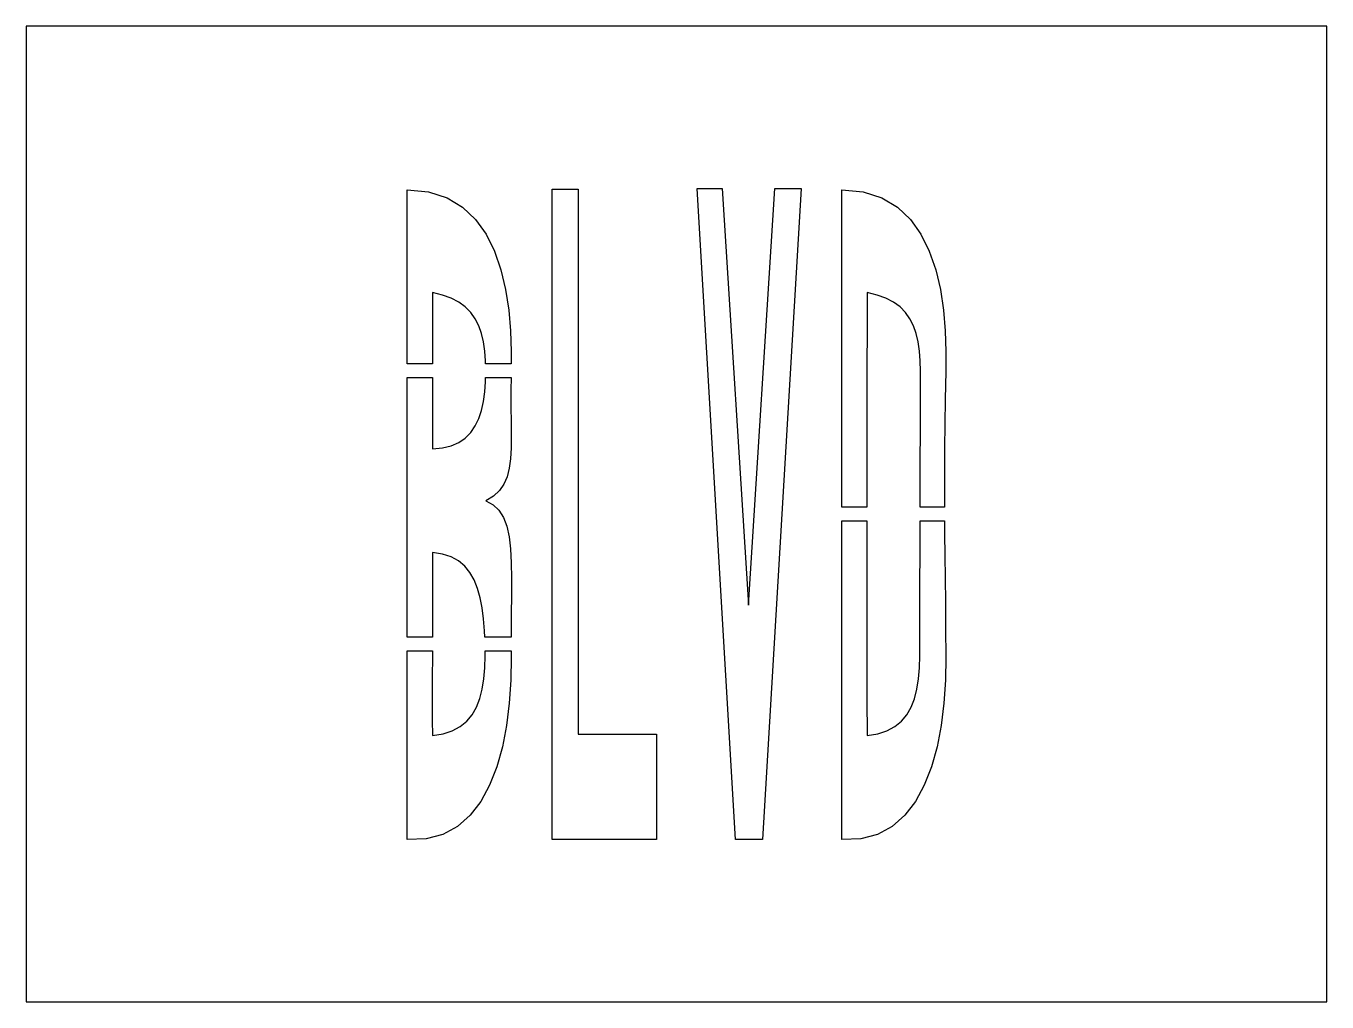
# Model space of a CAD drawing. Extents: x 0 to 48, y 0 to 36.
import ezdxf

# ---------------------------------------------------------------- set-up
doc = ezdxf.new("R2010")
doc.units = 0
doc.layers.add('CUT', color=7, linetype='Continuous')
doc.layers.add('OUTSIDE', color=1, linetype='Continuous')

msp = doc.modelspace()

# ---------------------------------------------------------------- linework, layer by layer
at = {"layer": 'CUT'}
for points in [[(17.8764, 24.756), (17.9028, 23.9952), (17.8998, 23.5358), (16.9576, 23.5358), (16.9548, 23.6496), (16.9284, 24.0096), (16.878, 24.3456), (16.806, 24.6576), (16.7052, 24.9432), (16.5732, 25.2024), (16.4076, 25.4328), (16.2084, 25.6368), (15.9684, 25.8144), (15.69, 25.9608), (15.3636, 26.076), (14.9916, 26.1648), (14.9916, 25.6848), (14.9916, 25.2048), (14.9916, 24.7248), (14.9916, 24.2448), (14.9916, 23.7648), (14.9916, 23.5358), (14.058, 23.5358), (14.058, 23.9664), (14.058, 25.9632), (14.058, 27.9624), (14.058, 29.9592), (14.8524, 29.8848), (15.534, 29.6664), (16.11, 29.3208), (16.59, 28.8672), (16.9788, 28.32), (17.2884, 27.6936), (17.5236, 27.0096), (17.6964, 26.28), (17.8092, 25.524)], [(23.2572, 5.9952), (19.4148, 5.9952), (19.4148, 29.9856), (20.3748, 29.9856), (20.3748, 9.876), (23.2572, 9.876)], [(28.5972, 30.0048), (27.1788, 5.9952), (26.1756, 5.9952), (24.7572, 30.0048), (25.6908, 30.0048), (26.6604, 14.64), (27.6276, 30.0048)], [(33.5628, 27.0096), (33.7356, 26.28), (33.8484, 25.524), (33.9156, 24.756), (33.942, 23.9952), (33.9372, 23.2584), (33.9132, 22.2384), (33.8964, 21.3048), (33.8868, 20.436), (33.882, 19.6152), (33.882, 18.8256), (33.8838, 18.251), (32.9904, 18.251), (32.9916, 18.8136), (32.9964, 19.956), (32.9988, 21.0264), (33.0012, 21.9696), (33.0036, 22.7328), (33.0036, 23.2632), (32.994, 23.6496), (32.9676, 24.0096), (32.9172, 24.3456), (32.8452, 24.6576), (32.7444, 24.9432), (32.6124, 25.2024), (32.4468, 25.4328), (32.2476, 25.6368), (32.0076, 25.8144), (31.7292, 25.9608), (31.4028, 26.076), (31.0308, 26.1648), (31.0308, 24.804), (31.0284, 23.4432), (31.026, 22.0824), (31.0236, 20.7216), (31.0212, 19.3608), (31.0192, 18.251), (30.0972, 18.251), (30.0972, 19.9728), (30.0972, 21.9696), (30.0972, 23.9664), (30.0972, 25.9632), (30.0972, 27.96), (30.0972, 29.9568), (30.8916, 29.8848), (31.5732, 29.6664), (32.1492, 29.3208), (32.6292, 28.8672), (33.018, 28.32), (33.3276, 27.6936)], [(17.8764, 20.0376), (17.8308, 19.6848), (17.7516, 19.3752), (17.634, 19.104), (17.4684, 18.8664), (17.2476, 18.6624), (16.9644, 18.4848), (17.2356, 18.3408), (17.4492, 18.1392), (17.6148, 17.8752), (17.7372, 17.5488), (17.8212, 17.1624), (17.874, 16.716), (17.9028, 16.2048), (17.9148, 15.6336), (17.9124, 15), (17.9052, 14.304), (17.898, 13.5456), (17.898, 13.4558), (16.9262, 13.4558), (16.9164, 13.692), (16.8828, 14.1288), (16.83, 14.5344), (16.758, 14.9136), (16.662, 15.2568), (16.5372, 15.5664), (16.3788, 15.84), (16.1868, 16.0728), (15.9564, 16.2672), (15.6828, 16.416), (15.3636, 16.5192), (14.9964, 16.5744), (14.9988, 16.0128), (14.9988, 15.4512), (14.9988, 14.8896), (14.9964, 14.328), (14.9964, 13.7664), (14.9951, 13.4558), (14.058, 13.4558), (14.058, 13.9824), (14.058, 15.9792), (14.058, 17.976), (14.058, 19.9728), (14.058, 21.9696), (14.058, 23.0338), (14.9916, 23.0338), (14.9916, 22.8048), (14.9916, 22.3248), (14.9916, 21.8448), (14.9916, 21.3648), (14.9916, 20.8848), (14.9916, 20.4048), (15.3636, 20.436), (15.69, 20.5128), (15.9684, 20.6376), (16.2084, 20.8032), (16.4076, 21.0072), (16.5732, 21.2472), (16.7052, 21.5208), (16.806, 21.8208), (16.878, 22.1496), (16.9284, 22.5024), (16.9548, 22.8744), (16.9587, 23.0338), (17.8949, 23.0338), (17.8884, 22.5696), (17.8908, 21.948), (17.898, 21.3888), (17.9028, 20.8848), (17.9004, 20.436)], [(33.9204, 14.7432), (33.93, 13.7784), (33.9372, 12.7224), (33.9228, 11.8704), (33.8676, 11.0256), (33.7644, 10.2024), (33.6132, 9.4152), (33.4068, 8.676), (33.1404, 7.9992), (32.814, 7.3992), (32.4204, 6.8856), (31.9548, 6.4752), (31.4172, 6.1824), (30.798, 6.0168), (30.0972, 5.9952), (30.0972, 7.992), (30.0972, 9.9888), (30.0972, 11.9856), (30.0972, 13.9824), (30.0972, 15.9792), (30.0972, 17.749), (31.0184, 17.749), (31.0164, 16.6392), (31.0164, 15.2784), (31.0164, 13.9176), (31.0188, 12.5568), (31.0236, 11.196), (31.0308, 9.8352), (31.4244, 9.8952), (31.7652, 10.0032), (32.0532, 10.1568), (32.298, 10.3536), (32.4972, 10.5936), (32.6556, 10.872), (32.7804, 11.1864), (32.8716, 11.5368), (32.9316, 11.9184), (32.9676, 12.3288), (32.982, 12.768), (32.9748, 13.2288), (32.9748, 13.3968), (32.9772, 13.8624), (32.9796, 14.5752), (32.982, 15.4776), (32.9868, 16.5216), (32.9892, 17.652), (32.9894, 17.749), (33.8872, 17.749), (33.8916, 17.2704), (33.9012, 16.4712), (33.9108, 15.636)], [(17.8284, 11.0256), (17.7252, 10.2024), (17.574, 9.4152), (17.3676, 8.676), (17.1012, 7.9992), (16.7748, 7.3992), (16.3812, 6.8856), (15.9156, 6.4752), (15.378, 6.1824), (14.7588, 6.0168), (14.058, 5.9952), (14.058, 7.992), (14.058, 9.9888), (14.058, 11.9856), (14.058, 12.9538), (14.9929, 12.9538), (14.9916, 12.6432), (14.9892, 12.0816), (14.9892, 11.52), (14.9892, 10.9584), (14.9892, 10.3968), (14.9916, 9.8352), (15.3852, 9.8952), (15.726, 10.0032), (16.014, 10.1568), (16.2588, 10.356), (16.458, 10.5936), (16.6164, 10.872), (16.7412, 11.1888), (16.8324, 11.5368), (16.8924, 11.9184), (16.9284, 12.3288), (16.9428, 12.768), (16.9399, 12.9538), (17.898, 12.9538), (17.898, 12.7248), (17.8836, 11.8704)]]:
    msp.add_lwpolyline(points, close=True, dxfattribs=at)
at = {"layer": 'OUTSIDE'}
msp.add_lwpolyline([(0, 0), (48, 0), (48, 36), (0, 36)], close=True, dxfattribs=at)

doc.saveas('drawing.dxf')
